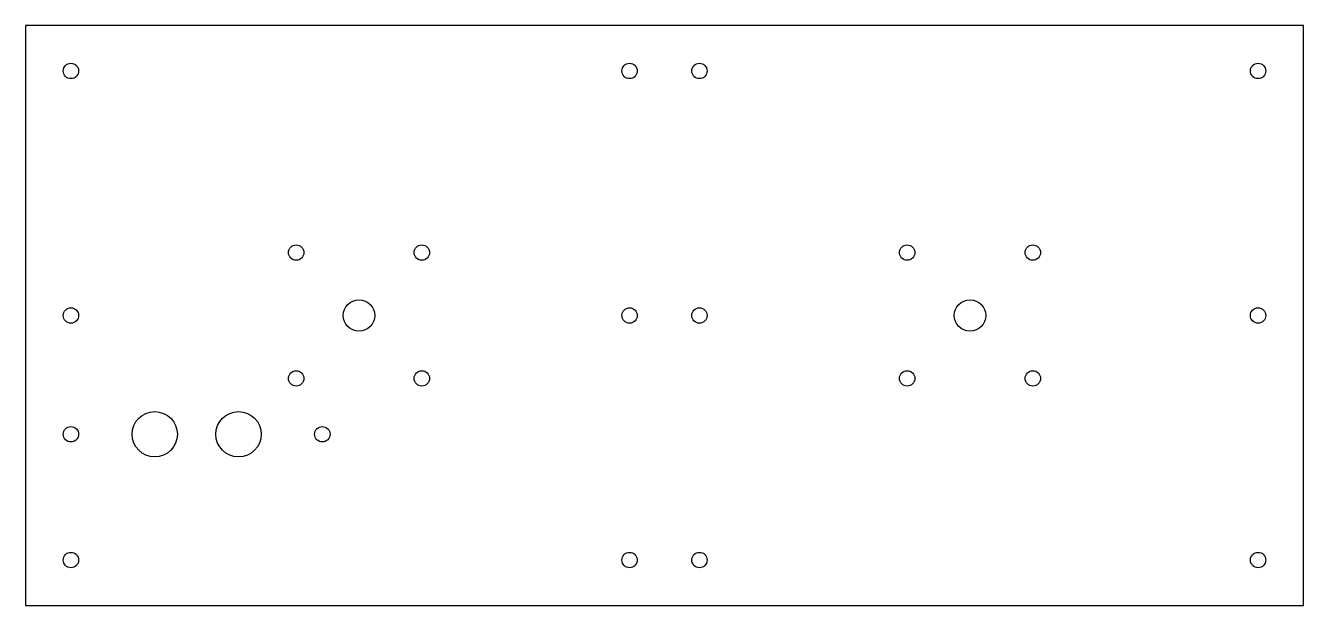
# Model space of a CAD drawing. Header units: millimetres. Extents: x 0 to 366, y 0 to 166.
import ezdxf

# ---------------------------------------------------------------- set-up
doc = ezdxf.new("R2010")
doc.units = ezdxf.units.MM

msp = doc.modelspace()

# ---------------------------------------------------------------- linework, layer by layer
at = {"color": 7, "linetype": 'Continuous', "lineweight": 25}
for p, q in [((0, 166), (0, 0)), ((366, 166), (0, 166)), ((366, 0), (366, 166)), ((0, 0), (366, 0))]:
    msp.add_line(p, q, dxfattribs=at)
for centre, radius in [((13, 153), 2.2), ((173, 153), 2.2), ((193, 153), 2.2), ((353, 153), 2.2), ((77.5, 101), 2.2), ((113.5, 101), 2.2), ((252.5, 101), 2.2), ((288.5, 101), 2.2), ((13, 83), 2.2), ((95.5, 83), 4.5), ((173, 83), 2.2), ((193, 83), 2.2), ((270.5, 83), 4.5), ((353, 83), 2.2), ((77.5, 65), 2.2), ((113.5, 65), 2.2), ((252.5, 65), 2.2), ((288.5, 65), 2.2), ((37, 49), 6.5), ((61, 49), 6.5), ((13, 49), 2.2), ((85, 49), 2.2), ((13, 13), 2.2), ((173, 13), 2.2), ((193, 13), 2.2), ((353, 13), 2.2)]:
    msp.add_circle(centre, radius, dxfattribs=at)

doc.saveas('drawing.dxf')
